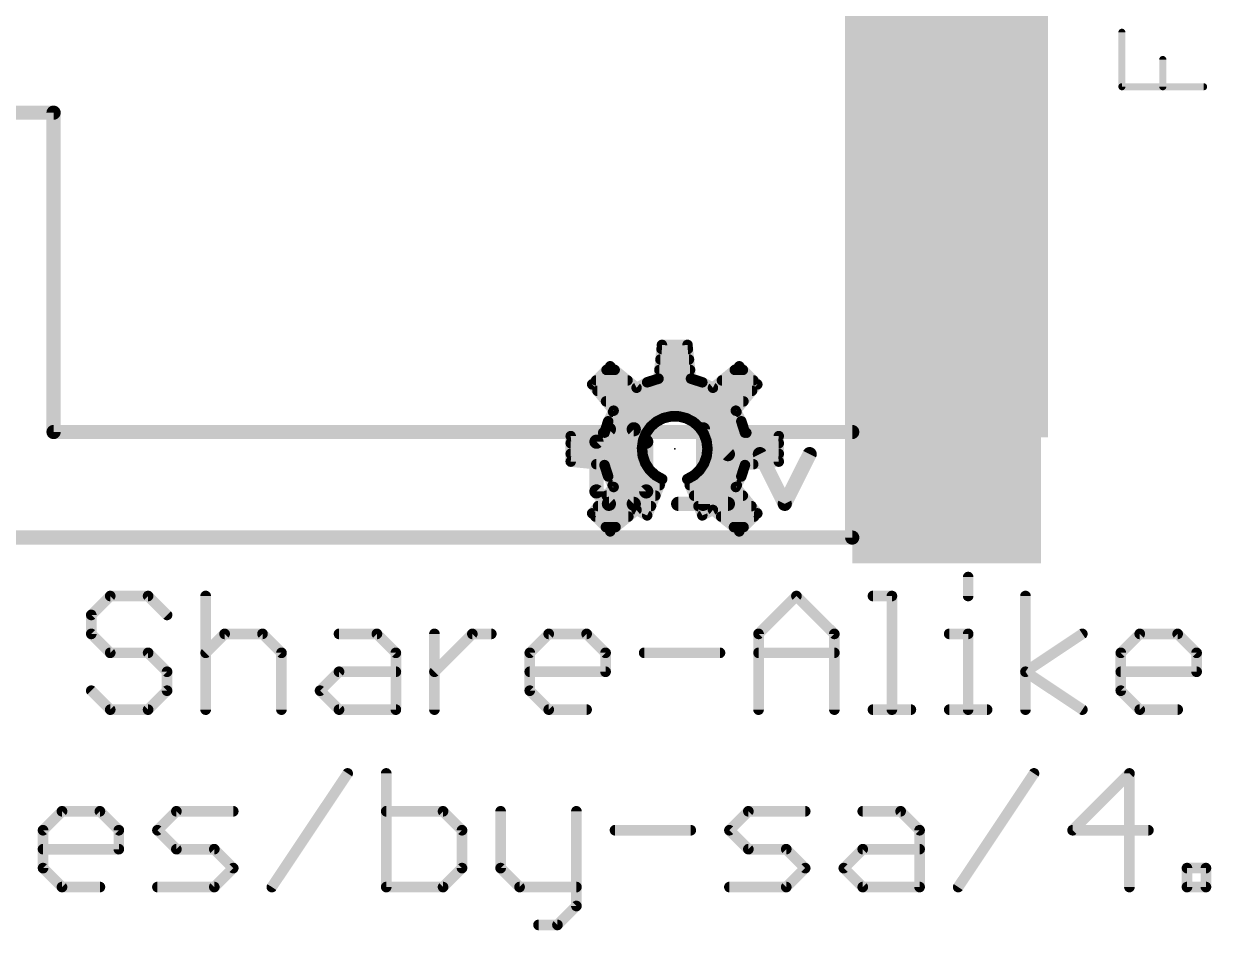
# Model space of a CAD drawing. Extents: x -23 to 84, y -8 to 75.
# Drawn here: x 49.1 to 66.1, y -5.62 to 7.36 of the extents above; entities that cross this region are included whole.
import ezdxf

# ---------------------------------------------------------------- set-up
doc = ezdxf.new("R2010")
doc.units = 0
for name, color, linetype in [('1', 12, 'CONTINUOUS'), ('16', 132, 'CONTINUOUS'), ('20', 53, 'CONTINUOUS'), ('22', 253, 'CONTINUOUS'), ('24', 53, 'CONTINUOUS'), ('47', 253, 'CONTINUOUS'), ('51', 253, 'CONTINUOUS')]:
    doc.layers.add(name, color=color, linetype=linetype)

# ---------------------------------------------------------------- blocks, each defined once
blk = doc.blocks.new('RECT')
blk.add_solid([(-0.5, -0.5), (0.5, -0.5), (-0.5, 0.5), (0.5, 0.5)])

msp = doc.modelspace()

# ---------------------------------------------------------------- linework, layer by layer
at = {"layer": '1', "const_width": 0.2032}
for points in [[(60.96, 0), (60.96, 68.58)], [(29.464, 0), (60.96, 0)]]:
    msp.add_lwpolyline(points, dxfattribs=at)
at = {"layer": '1', "const_width": 0.1016}
for points in [[(60.9092, 0, 1), (61.0108, 0)], [(60.96, -0.0508, 1), (60.96, 0.0508)]]:
    msp.add_lwpolyline(points, format="xyb", dxfattribs=at)
at = {"layer": '16', "const_width": 0.2032}
for points in [[(60.96, 0), (60.96, 68.58)], [(57.4778, 1.5503), (57.2998, 1.3724)], [(57.8337, 1.5503), (57.4778, 1.5503)], [(58.0116, 1.3724), (57.8337, 1.5503)], [(59.181, 1.1944), (58.8251, 1.5503)], [(58.8251, 1.5503), (58.8251, 0.4826)], [(57.2998, 1.3724), (57.2998, 0.6606)], [(58.0116, 0.6606), (57.2998, 1.3724)], [(58.0116, 0.6606), (58.0116, 1.3724)], [(59.9945, 0.4826), (59.6386, 1.1944)], [(60.3504, 1.1944), (59.9945, 0.4826)], [(57.2998, 0.6606), (57.4778, 0.4826)], [(57.8337, 0.4826), (58.0116, 0.6606)], [(57.4778, 0.4826), (57.8337, 0.4826)], [(59.181, 0.4826), (58.4692, 0.4826)], [(29.464, 0), (60.96, 0)]]:
    msp.add_lwpolyline(points, dxfattribs=at)
at = {"layer": '16', "const_width": 0.1016}
for points in [[(57.4778, 1.6011, 1), (57.4778, 1.4995)], [(57.5137, 1.5144, 1), (57.4418, 1.5862)], [(57.8696, 1.5862, 1), (57.7977, 1.5144)], [(57.8337, 1.4995, 1), (57.8337, 1.6011)], [(58.861, 1.5862, 1), (58.7892, 1.5144)], [(58.8759, 1.5503, 1), (58.7743, 1.5503)], [(57.3506, 1.3724, 1), (57.249, 1.3724)], [(57.3357, 1.4083, 1), (57.2639, 1.3364)], [(57.2639, 1.4083, 1), (57.3357, 1.3364)], [(58.0624, 1.3724, 1), (57.9608, 1.3724)], [(57.9757, 1.3364, 1), (58.0475, 1.4083)], [(59.1451, 1.1585, 1), (59.2169, 1.2303)], [(59.684, 1.2171, 1), (59.5932, 1.1717)], [(60.3958, 1.1717, 1), (60.305, 1.2171)], [(57.3357, 0.6965, 1), (57.2639, 0.6246)], [(57.249, 0.6606, 1), (57.3506, 0.6606)], [(57.9608, 0.6606, 1), (58.0624, 0.6606)], [(58.0475, 0.6246, 1), (57.9757, 0.6965)], [(57.9757, 0.6246, 1), (58.0475, 0.6965)], [(57.4778, 0.5334, 1), (57.4778, 0.4318)], [(57.4418, 0.4467, 1), (57.5137, 0.5185)], [(57.7977, 0.5185, 1), (57.8696, 0.4467)], [(57.8337, 0.4318, 1), (57.8337, 0.5334)], [(58.4692, 0.5334, 1), (58.4692, 0.4318)], [(58.7743, 0.4826, 1), (58.8759, 0.4826)], [(59.181, 0.4318, 1), (59.181, 0.5334)], [(59.9491, 0.5053, 1), (60.0399, 0.4599)], [(59.9491, 0.4599, 1), (60.0399, 0.5053)], [(60.9092, 0, 1), (61.0108, 0)], [(60.96, -0.0508, 1), (60.96, 0.0508)]]:
    msp.add_lwpolyline(points, format="xyb", dxfattribs=at)
at = {"layer": '20', "const_width": 0.2032}
for points in [[(60.96, 0), (60.96, 68.58)], [(0, 0), (60.96, 0)]]:
    msp.add_lwpolyline(points, dxfattribs=at)
at = {"layer": '20', "const_width": 0.1016}
for points in [[(60.9092, 0, 1), (61.0108, 0)], [(60.96, -0.0508, 1), (60.96, 0.0508)]]:
    msp.add_lwpolyline(points, format="xyb", dxfattribs=at)
at = {"layer": '22', "const_width": 0.15}
for points in [[(58.188, 2.2749), (58.2372, 2.7588)], [(58.2312, 2.7), (58.6088, 2.7)], [(58.2372, 2.7588), (58.6028, 2.7588)], [(58.6028, 2.7588), (58.652, 2.2749)], [(58.216, 2.55), (58.624, 2.55)], [(57.238, 2.1935), (57.4965, 2.452)], [(57.4445, 2.4), (57.5603, 2.4)], [(57.4965, 2.452), (57.8735, 2.1446)], [(58.2007, 2.4), (58.6393, 2.4)], [(58.9665, 2.1446), (59.3435, 2.452)], [(59.2797, 2.4), (59.3955, 2.4)], [(59.3435, 2.452), (59.602, 2.1935)], [(57.5454, 1.8165), (57.238, 2.1935)], [(57.2945, 2.25), (57.7442, 2.25)], [(57.8735, 2.1446), (58.0253, 2.2228)], [(58.0253, 2.2228), (58.188, 2.2749)], [(58.1102, 2.25), (58.7298, 2.25)], [(58.652, 2.2749), (58.8147, 2.2228)], [(58.8147, 2.2228), (58.9665, 2.1446)], [(59.0958, 2.25), (59.5455, 2.25)], [(59.602, 2.1935), (59.2946, 1.8165)], [(57.3142, 2.1), (59.5258, 2.1)], [(57.4365, 1.95), (59.4035, 1.95)], [(57.4672, 1.6647), (57.5454, 1.8165)], [(57.5369, 1.8), (59.3031, 1.8)], [(59.2946, 1.8165), (59.3728, 1.6647)], [(57.4151, 1.502), (57.4672, 1.6647)], [(57.4625, 1.65), (58.1485, 1.65)], [(58.1597, 1.6596), (58.0745, 1.5866)], [(58.2598, 1.7104), (58.1597, 1.6596)], [(58.369, 1.7358), (58.2598, 1.7104)], [(58.4812, 1.7346), (58.369, 1.7358)], [(58.5899, 1.7068), (58.4812, 1.7346)], [(58.6889, 1.6539), (58.5899, 1.7068)], [(58.7724, 1.579), (58.6889, 1.6539)], [(58.6932, 1.65), (59.3775, 1.65)], [(59.3728, 1.6647), (59.4249, 1.502)], [(56.9312, 1.4528), (57.4151, 1.502)], [(57.3954, 1.5), (58.0125, 1.5)], [(58.0092, 1.4954), (57.9673, 1.3913)], [(58.0745, 1.5866), (58.0092, 1.4954)], [(58.8358, 1.4864), (58.7724, 1.579)], [(58.8265, 1.5), (59.4446, 1.5)], [(58.8753, 1.3814), (58.8358, 1.4864)], [(59.4249, 1.502), (59.9088, 1.4528)], [(56.9312, 1.0872), (56.9312, 1.4528)], [(56.9312, 1.35), (57.9614, 1.35)], [(57.9673, 1.3913), (57.9515, 1.2802)], [(58.8888, 1.27), (58.8753, 1.3814)], [(58.8791, 1.35), (59.9088, 1.35)], [(59.9088, 1.4528), (59.9088, 1.0872)], [(56.9312, 1.2), (57.9594, 1.2)], [(57.9515, 1.2802), (57.9625, 1.1685)], [(57.9625, 1.1685), (57.9997, 1.0627)], [(58.8377, 1.0572), (58.8759, 1.1606)], [(58.8759, 1.1606), (58.8888, 1.27)], [(58.8805, 1.2), (59.9088, 1.2)], [(57.4151, 1.038), (56.9312, 1.0872)], [(57.2971, 1.05), (58.0079, 1.05)], [(57.4672, 0.8753), (57.4151, 1.038)], [(57.9997, 1.0627), (58.061, 0.9687)], [(58.061, 0.9687), (58.1428, 0.892)], [(58.6956, 0.8907), (58.7765, 0.9655)], [(58.7765, 0.9655), (58.8377, 1.0572)], [(58.8329, 1.05), (59.5429, 1.05)], [(59.4249, 1.038), (59.3728, 0.8753)], [(59.9088, 1.0872), (59.4249, 1.038)], [(57.4593, 0.9), (58.1343, 0.9)], [(57.5454, 0.7235), (57.4672, 0.8753)], [(58.2406, 0.8369), (58.0253, 0.3172)], [(58.1428, 0.892), (58.2406, 0.8369)], [(58.5994, 0.8369), (58.6956, 0.8907)], [(58.8147, 0.3172), (58.5994, 0.8369)], [(58.7056, 0.9), (59.3807, 0.9)], [(59.3728, 0.8753), (59.2946, 0.7235)], [(57.238, 0.3465), (57.5454, 0.7235)], [(57.5318, 0.75), (58.2046, 0.75)], [(58.6354, 0.75), (59.3083, 0.75)], [(59.2946, 0.7235), (59.602, 0.3465)], [(57.3224, 0.45), (58.0803, 0.45)], [(57.4447, 0.6), (58.1425, 0.6)], [(58.6975, 0.6), (59.3953, 0.6)], [(58.7597, 0.45), (59.5176, 0.45)], [(57.4965, 0.088), (57.238, 0.3465)], [(57.2845, 0.3), (57.7565, 0.3)], [(57.8735, 0.3954), (57.4965, 0.088)], [(58.0253, 0.3172), (57.8735, 0.3954)], [(58.9665, 0.3954), (58.8147, 0.3172)], [(59.3435, 0.088), (58.9665, 0.3954)], [(59.0835, 0.3), (59.5555, 0.3)], [(59.602, 0.3465), (59.3435, 0.088)], [(57.4345, 0.15), (57.5725, 0.15)], [(59.2675, 0.15), (59.4055, 0.15)]]:
    msp.add_lwpolyline(points, dxfattribs=at)
at = {"layer": '22', "const_width": 0.075}
for points in [[(58.2312, 2.7375, 1), (58.2312, 2.6625)], [(58.2372, 2.7963, 1), (58.2372, 2.7213)], [(58.2745, 2.755, 1), (58.1999, 2.7626)], [(58.6401, 2.7626, 1), (58.5655, 2.755)], [(58.6028, 2.7213, 1), (58.6028, 2.7963)], [(58.6088, 2.6625, 1), (58.6088, 2.7375)], [(58.216, 2.5875, 1), (58.216, 2.5125)], [(58.624, 2.5125, 1), (58.624, 2.5875)], [(57.4445, 2.4375, 1), (57.4445, 2.3625)], [(57.5202, 2.4811, 1), (57.4728, 2.4229)], [(57.523, 2.4255, 1), (57.47, 2.4785)], [(57.5603, 2.3625, 1), (57.5603, 2.4375)], [(58.2007, 2.4375, 1), (58.2007, 2.3625)], [(58.6393, 2.3625, 1), (58.6393, 2.4375)], [(59.2797, 2.4375, 1), (59.2797, 2.3625)], [(59.37, 2.4785, 1), (59.317, 2.4255)], [(59.3672, 2.4229, 1), (59.3198, 2.4811)], [(59.3955, 2.3625, 1), (59.3955, 2.4375)], [(57.2671, 2.2172, 1), (57.2089, 2.1698)], [(57.2115, 2.22, 1), (57.2645, 2.167)], [(57.2945, 2.2875, 1), (57.2945, 2.2125)], [(57.7442, 2.2125, 1), (57.7442, 2.2875)], [(57.8563, 2.1779, 1), (57.8907, 2.1113)], [(57.8498, 2.1155, 1), (57.8972, 2.1737)], [(58.0139, 2.2585, 1), (58.0368, 2.1871)], [(58.0425, 2.1895, 1), (58.0082, 2.2562)], [(58.1102, 2.2875, 1), (58.1102, 2.2125)], [(58.1507, 2.2787, 1), (58.2253, 2.2711)], [(58.1994, 2.2392, 1), (58.1766, 2.3106)], [(58.6634, 2.3106, 1), (58.6406, 2.2392)], [(58.6147, 2.2711, 1), (58.6893, 2.2787)], [(58.7298, 2.2125, 1), (58.7298, 2.2875)], [(58.8318, 2.2562, 1), (58.7975, 2.1895)], [(58.8032, 2.1871, 1), (58.8261, 2.2585)], [(58.9428, 2.1737, 1), (58.9902, 2.1155)], [(58.9493, 2.1113, 1), (58.9837, 2.1779)], [(59.0958, 2.2875, 1), (59.0958, 2.2125)], [(59.5455, 2.2125, 1), (59.5455, 2.2875)], [(59.6311, 2.1698, 1), (59.5729, 2.2172)], [(59.5755, 2.167, 1), (59.6285, 2.22)], [(57.3142, 2.1375, 1), (57.3142, 2.0625)], [(59.5258, 2.0625, 1), (59.5258, 2.1375)], [(57.4365, 1.9875, 1), (57.4365, 1.9125)], [(57.5369, 1.8375, 1), (57.5369, 1.7625)], [(57.5787, 1.7993, 1), (57.5121, 1.8337)], [(57.5163, 1.7928, 1), (57.5745, 1.8402)], [(59.3279, 1.8337, 1), (59.2613, 1.7993)], [(59.2655, 1.8402, 1), (59.3237, 1.7928)], [(59.3031, 1.7625, 1), (59.3031, 1.8375)], [(59.4035, 1.9125, 1), (59.4035, 1.9875)], [(57.4625, 1.6875, 1), (57.4625, 1.6125)], [(57.4338, 1.6818, 1), (57.5005, 1.6475)], [(57.5029, 1.6532, 1), (57.4315, 1.6761)], [(58.1427, 1.6931, 1), (58.1766, 1.6262)], [(58.1841, 1.6312, 1), (58.1353, 1.6881)], [(58.1485, 1.6125, 1), (58.1485, 1.6875)], [(58.2512, 1.7469, 1), (58.2683, 1.6738)], [(58.2767, 1.6769, 1), (58.2428, 1.7438)], [(58.3694, 1.7733, 1), (58.3686, 1.6983)], [(58.3775, 1.6993, 1), (58.3605, 1.7724)], [(58.4905, 1.7709, 1), (58.4719, 1.6983)], [(58.4808, 1.6971, 1), (58.4816, 1.7721)], [(58.6076, 1.7398, 1), (58.5722, 1.6737)], [(58.5806, 1.6704, 1), (58.5992, 1.7431)], [(58.7139, 1.6818, 1), (58.6639, 1.626)], [(58.6932, 1.6875, 1), (58.6932, 1.6125)], [(58.6712, 1.6208, 1), (58.7066, 1.687)], [(59.4085, 1.6761, 1), (59.3371, 1.6532)], [(59.3395, 1.6475, 1), (59.4062, 1.6818)], [(59.3775, 1.6125, 1), (59.3775, 1.6875)], [(57.3954, 1.5375, 1), (57.3954, 1.4625)], [(57.3794, 1.5134, 1), (57.4508, 1.4906)], [(57.4189, 1.4647, 1), (57.4113, 1.5393)], [(57.9787, 1.5172, 1), (58.0396, 1.4735)], [(58.0439, 1.4814, 1), (57.9744, 1.5094)], [(58.0125, 1.4625, 1), (58.0125, 1.5375)], [(58.0501, 1.615, 1), (58.0989, 1.5581)], [(58.105, 1.5647, 1), (58.044, 1.6084)], [(58.8034, 1.6002, 1), (58.7415, 1.5578)], [(58.7474, 1.5511, 1), (58.7975, 1.6069)], [(58.8265, 1.5375, 1), (58.8265, 1.4625)], [(58.8709, 1.4996, 1), (58.8007, 1.4732)], [(58.8049, 1.4652, 1), (58.8668, 1.5076)], [(59.4287, 1.5393, 1), (59.4211, 1.4647)], [(59.3892, 1.4906, 1), (59.4606, 1.5134)], [(59.4446, 1.4625, 1), (59.4446, 1.5375)], [(56.9687, 1.4528, 1), (56.8937, 1.4528)], [(56.9274, 1.4901, 1), (56.935, 1.4155)], [(56.9312, 1.3875, 1), (56.9312, 1.3125)], [(57.9325, 1.4052, 1), (58.0021, 1.3773)], [(58.0045, 1.386, 1), (57.9302, 1.3966)], [(57.9614, 1.3125, 1), (57.9614, 1.3875)], [(58.9126, 1.3859, 1), (58.8381, 1.3769)], [(58.8403, 1.3682, 1), (58.9104, 1.3946)], [(58.8791, 1.3875, 1), (58.8791, 1.3125)], [(59.9463, 1.4528, 1), (59.8713, 1.4528)], [(59.905, 1.4155, 1), (59.9126, 1.4901)], [(59.9088, 1.3125, 1), (59.9088, 1.3875)], [(56.9312, 1.2375, 1), (56.9312, 1.1625)], [(57.9888, 1.2838, 1), (57.9141, 1.2765)], [(57.9143, 1.2855, 1), (57.9886, 1.2749)], [(57.9978, 1.181, 1), (57.9271, 1.1561)], [(57.9251, 1.1648, 1), (57.9998, 1.1722)], [(57.9594, 1.1625, 1), (57.9594, 1.2375)], [(58.8386, 1.165, 1), (58.9131, 1.1562)], [(58.911, 1.1476, 1), (58.8407, 1.1735)], [(58.8805, 1.2375, 1), (58.8805, 1.1625)], [(58.926, 1.2656, 1), (58.8516, 1.2744)], [(58.8516, 1.2655, 1), (58.926, 1.2745)], [(59.9088, 1.1625, 1), (59.9088, 1.2375)], [(56.935, 1.1245, 1), (56.9274, 1.0499)], [(56.8937, 1.0872, 1), (56.9687, 1.0872)], [(57.2971, 1.0875, 1), (57.2971, 1.0125)], [(57.4508, 1.0494, 1), (57.3794, 1.0266)], [(57.4113, 1.0007, 1), (57.4189, 1.0753)], [(58.0311, 1.0831, 1), (57.9682, 1.0422)], [(57.9643, 1.0502, 1), (58.035, 1.0751)], [(58.0079, 1.0125, 1), (58.0079, 1.0875)], [(58.0866, 0.996, 1), (58.0353, 0.9413)], [(58.0295, 0.9482, 1), (58.0924, 0.9892)], [(58.7453, 0.9864, 1), (58.8077, 0.9447)], [(58.8019, 0.938, 1), (58.751, 0.9931)], [(58.8329, 1.0875, 1), (58.8329, 1.0125)], [(58.8025, 1.0701, 1), (58.8729, 1.0442)], [(58.8689, 1.0363, 1), (58.8065, 1.078)], [(59.4211, 1.0753, 1), (59.4287, 1.0007)], [(59.4606, 1.0266, 1), (59.3892, 1.0494)], [(59.5429, 1.0125, 1), (59.5429, 1.0875)], [(59.8713, 1.0872, 1), (59.9463, 1.0872)], [(59.9126, 1.0499, 1), (59.905, 1.1245)], [(57.4593, 0.9375, 1), (57.4593, 0.8625)], [(57.5005, 0.8925, 1), (57.4338, 0.8582)], [(57.4315, 0.8639, 1), (57.5029, 0.8868)], [(58.1612, 0.9246, 1), (58.1244, 0.8593)], [(58.1172, 0.8646, 1), (58.1685, 0.9193)], [(58.1343, 0.8625, 1), (58.1343, 0.9375)], [(58.2752, 0.8225, 1), (58.206, 0.8513)], [(58.2222, 0.8042, 1), (58.259, 0.8696)], [(58.634, 0.8513, 1), (58.5648, 0.8225)], [(58.5811, 0.8696, 1), (58.6177, 0.8042)], [(58.6701, 0.9183, 1), (58.721, 0.8632)], [(58.7056, 0.9375, 1), (58.7056, 0.8625)], [(58.7139, 0.858, 1), (58.6772, 0.9235)], [(59.3371, 0.8868, 1), (59.4085, 0.8639)], [(59.4062, 0.8582, 1), (59.3395, 0.8925)], [(59.3807, 0.8625, 1), (59.3807, 0.9375)], [(57.5318, 0.7875, 1), (57.5318, 0.7125)], [(57.5121, 0.7063, 1), (57.5787, 0.7407)], [(57.5745, 0.6998, 1), (57.5163, 0.7472)], [(58.2046, 0.7125, 1), (58.2046, 0.7875)], [(58.6354, 0.7875, 1), (58.6354, 0.7125)], [(59.3237, 0.7472, 1), (59.2655, 0.6998)], [(59.2613, 0.7407, 1), (59.3279, 0.7063)], [(59.3083, 0.7125, 1), (59.3083, 0.7875)], [(57.3224, 0.4875, 1), (57.3224, 0.4125)], [(57.4447, 0.6375, 1), (57.4447, 0.5625)], [(58.0803, 0.4125, 1), (58.0803, 0.4875)], [(58.1425, 0.5625, 1), (58.1425, 0.6375)], [(58.6975, 0.6375, 1), (58.6975, 0.5625)], [(58.7597, 0.4875, 1), (58.7597, 0.4125)], [(59.3953, 0.5625, 1), (59.3953, 0.6375)], [(59.5176, 0.4125, 1), (59.5176, 0.4875)], [(57.2645, 0.373, 1), (57.2115, 0.32)], [(57.2089, 0.3702, 1), (57.2671, 0.3228)], [(57.2845, 0.3375, 1), (57.2845, 0.2625)], [(57.7565, 0.2625, 1), (57.7565, 0.3375)], [(57.8907, 0.4287, 1), (57.8563, 0.3621)], [(57.8972, 0.3663, 1), (57.8498, 0.4245)], [(57.9907, 0.3316, 1), (58.0599, 0.3028)], [(58.0081, 0.2839, 1), (58.0425, 0.3505)], [(58.7975, 0.3505, 1), (58.8319, 0.2839)], [(58.7801, 0.3028, 1), (58.8493, 0.3316)], [(58.9902, 0.4245, 1), (58.9428, 0.3663)], [(58.9837, 0.3621, 1), (58.9493, 0.4287)], [(59.0835, 0.3375, 1), (59.0835, 0.2625)], [(59.5555, 0.2625, 1), (59.5555, 0.3375)], [(59.5729, 0.3228, 1), (59.6311, 0.3702)], [(59.6285, 0.32, 1), (59.5755, 0.373)], [(57.4345, 0.1875, 1), (57.4345, 0.1125)], [(57.5725, 0.1125, 1), (57.5725, 0.1875)], [(59.2675, 0.1875, 1), (59.2675, 0.1125)], [(59.4055, 0.1125, 1), (59.4055, 0.1875)], [(57.4728, 0.1171, 1), (57.5202, 0.0589)], [(57.47, 0.0615, 1), (57.523, 0.1145)], [(59.317, 0.1145, 1), (59.37, 0.0615)], [(59.3198, 0.0589, 1), (59.3672, 0.1171)]]:
    msp.add_lwpolyline(points, format="xyb", dxfattribs=at)
at = {"layer": '24'}
msp.add_point((58.42, 1.27), dxfattribs=at)
at = {"layer": '47', "const_width": 0.13}
msp.add_lwpolyline([(60.96, 0), (-7.03, 0)], dxfattribs=at)
at = {"layer": '47', "const_width": 0.065}
msp.add_lwpolyline([(60.96, -0.0325, 1), (60.96, 0.0325)], format="xyb", dxfattribs=at)
at = {"layer": '51'}
for points, const_width in [([(64.8198, 6.4545), (64.8198, 7.2341)], 0.1016), ([(65.4045, 6.4545), (65.4045, 6.8443)], 0.1016), ([(65.9892, 6.4545), (64.8198, 6.4545)], 0.1016), ([(41.91, 6.083), (49.53, 6.083)], 0.2032), ([(49.53, 6.083), (49.53, 1.511)], 0.2032), ([(49.53, 1.511), (60.96, 1.511)], 0.2032), ([(62.6195, -0.5656), (62.6195, -0.8368)], 0.1524), ([(50.3408, -0.8368), (50.0697, -1.108)], 0.1524), ([(50.8831, -0.8368), (50.3408, -0.8368)], 0.1524), ([(51.1543, -1.108), (50.8831, -0.8368)], 0.1524), ([(51.7068, -0.8368), (51.7068, -2.4638)], 0.1524), ([(59.6197, -1.3791), (60.1621, -0.8368)], 0.1524), ([(60.1621, -0.8368), (60.7044, -1.3791)], 0.1524), ([(61.2569, -0.8368), (61.5281, -0.8368)], 0.1524), ([(61.5281, -0.8368), (61.5281, -2.4638)], 0.1524), ([(63.4398, -2.4638), (63.4398, -0.8368)], 0.1524), ([(50.0697, -1.108), (50.0697, -1.3791)], 0.1524), ([(50.0697, -1.3791), (50.3408, -1.6503)], 0.1524), ([(51.7068, -1.6503), (51.978, -1.3791)], 0.1524), ([(51.978, -1.3791), (52.5203, -1.3791)], 0.1524), ([(52.5203, -1.3791), (52.7915, -1.6503)], 0.1524), ([(53.6151, -1.3791), (54.1575, -1.3791)], 0.1524), ([(54.1575, -1.3791), (54.4286, -1.6503)], 0.1524), ([(54.9811, -2.4638), (54.9811, -1.3791)], 0.1524), ([(54.9811, -1.9215), (55.5235, -1.3791)], 0.1524), ([(55.5235, -1.3791), (55.7946, -1.3791)], 0.1524), ([(56.3454, -1.6503), (56.6166, -1.3791)], 0.1524), ([(56.6166, -1.3791), (57.1589, -1.3791)], 0.1524), ([(57.1589, -1.3791), (57.4301, -1.6503)], 0.1524), ([(59.6197, -2.4638), (59.6197, -1.3791)], 0.1524), ([(60.7044, -1.3791), (60.7044, -2.4638)], 0.1524), ([(62.3483, -1.3791), (62.6195, -1.3791)], 0.1524), ([(62.6195, -1.3791), (62.6195, -2.4638)], 0.1524), ([(63.4398, -1.9215), (64.2533, -1.3791)], 0.1524), ([(64.8041, -1.6503), (65.0752, -1.3791)], 0.1524), ([(65.0752, -1.3791), (65.6176, -1.3791)], 0.1524), ([(65.6176, -1.3791), (65.8887, -1.6503)], 0.1524), ([(50.3408, -1.6503), (50.8831, -1.6503)], 0.1524), ([(50.8831, -1.6503), (51.1543, -1.9215)], 0.1524), ([(52.7915, -1.6503), (52.7915, -2.4638)], 0.1524), ([(54.4286, -1.6503), (54.4286, -2.4638)], 0.1524), ([(56.3454, -2.1926), (56.3454, -1.6503)], 0.1524), ([(57.4301, -1.6503), (57.4301, -1.9215)], 0.1524), ([(57.9826, -1.6503), (59.0672, -1.6503)], 0.1524), ([(59.6197, -1.6503), (60.7044, -1.6503)], 0.1524), ([(64.8041, -2.1926), (64.8041, -1.6503)], 0.1524), ([(65.8887, -1.6503), (65.8887, -1.9215)], 0.1524), ([(51.1543, -1.9215), (51.1543, -2.1926)], 0.1524), ([(53.344, -2.1926), (53.6151, -1.9215)], 0.1524), ([(53.6151, -1.9215), (54.4286, -1.9215)], 0.1524), ([(57.4301, -1.9215), (56.3454, -1.9215)], 0.1524), ([(64.2533, -2.4638), (63.4398, -1.9215)], 0.1524), ([(65.8887, -1.9215), (64.8041, -1.9215)], 0.1524), ([(50.3408, -2.4638), (50.0697, -2.1926)], 0.1524), ([(51.1543, -2.1926), (50.8831, -2.4638)], 0.1524), ([(53.6151, -2.4638), (53.344, -2.1926)], 0.1524), ([(56.6166, -2.4638), (56.3454, -2.1926)], 0.1524), ([(65.0752, -2.4638), (64.8041, -2.1926)], 0.1524), ([(50.8831, -2.4638), (50.3408, -2.4638)], 0.1524), ([(54.4286, -2.4638), (53.6151, -2.4638)], 0.1524), ([(57.1589, -2.4638), (56.6166, -2.4638)], 0.1524), ([(61.2569, -2.4638), (61.7992, -2.4638)], 0.1524), ([(62.3483, -2.4638), (62.8907, -2.4638)], 0.1524), ([(65.6176, -2.4638), (65.0752, -2.4638)], 0.1524), ([(52.6538, -5.0038), (53.7385, -3.3768)], 0.1524), ([(54.291, -3.3768), (54.291, -5.0038)], 0.1524), ([(62.4767, -5.0038), (63.5614, -3.3768)], 0.1524), ([(64.9274, -3.3768), (64.1139, -4.1903)], 0.1524), ([(64.9274, -5.0038), (64.9274, -3.3768)], 0.1524), ([(49.3795, -4.1903), (49.6506, -3.9191)], 0.1524), ([(49.6506, -3.9191), (50.193, -3.9191)], 0.1524), ([(50.193, -3.9191), (50.4641, -4.1903)], 0.1524), ([(51.0166, -4.1903), (51.2878, -3.9191)], 0.1524), ([(51.2878, -3.9191), (52.1013, -3.9191)], 0.1524), ([(55.1044, -3.9191), (54.291, -3.9191)], 0.1524), ([(55.3756, -4.1903), (55.1044, -3.9191)], 0.1524), ([(55.9281, -3.9191), (55.9281, -4.7326)], 0.1524), ([(57.0128, -3.9191), (57.0128, -5.275)], 0.1524), ([(59.2024, -4.1903), (59.4736, -3.9191)], 0.1524), ([(59.4736, -3.9191), (60.2871, -3.9191)], 0.1524), ([(61.1107, -3.9191), (61.6531, -3.9191)], 0.1524), ([(61.6531, -3.9191), (61.9242, -4.1903)], 0.1524), ([(49.3795, -4.7326), (49.3795, -4.1903)], 0.1524), ([(50.4641, -4.1903), (50.4641, -4.4615)], 0.1524), ([(51.2878, -4.4615), (51.0166, -4.1903)], 0.1524), ([(55.3756, -4.7326), (55.3756, -4.1903)], 0.1524), ([(57.5653, -4.1903), (58.6499, -4.1903)], 0.1524), ([(59.4736, -4.4615), (59.2024, -4.1903)], 0.1524), ([(61.9242, -4.1903), (61.9242, -5.0038)], 0.1524), ([(64.1139, -4.1903), (65.1985, -4.1903)], 0.1524), ([(50.4641, -4.4615), (49.3795, -4.4615)], 0.1524), ([(51.8301, -4.4615), (51.2878, -4.4615)], 0.1524), ([(52.1013, -4.7326), (51.8301, -4.4615)], 0.1524), ([(60.0159, -4.4615), (59.4736, -4.4615)], 0.1524), ([(60.2871, -4.7326), (60.0159, -4.4615)], 0.1524), ([(60.8396, -4.7326), (61.1107, -4.4615)], 0.1524), ([(61.1107, -4.4615), (61.9242, -4.4615)], 0.1524), ([(49.6506, -5.0038), (49.3795, -4.7326)], 0.1524), ([(51.8301, -5.0038), (52.1013, -4.7326)], 0.1524), ([(55.1044, -5.0038), (55.3756, -4.7326)], 0.1524), ([(55.9281, -4.7326), (56.1993, -5.0038)], 0.1524), ([(60.0159, -5.0038), (60.2871, -4.7326)], 0.1524), ([(61.1107, -5.0038), (60.8396, -4.7326)], 0.1524), ([(65.751, -5.0038), (65.751, -4.7326)], 0.1524), ([(65.751, -4.7326), (66.0222, -4.7326)], 0.1524), ([(66.0222, -4.7326), (66.0222, -5.0038)], 0.1524), ([(50.193, -5.0038), (49.6506, -5.0038)], 0.1524), ([(51.0166, -5.0038), (51.8301, -5.0038)], 0.1524), ([(54.291, -5.0038), (55.1044, -5.0038)], 0.1524), ([(56.1993, -5.0038), (57.0128, -5.0038)], 0.1524), ([(59.2024, -5.0038), (60.0159, -5.0038)], 0.1524), ([(61.9242, -5.0038), (61.1107, -5.0038)], 0.1524), ([(66.0222, -5.0038), (65.751, -5.0038)], 0.1524), ([(57.0128, -5.275), (56.7416, -5.5461)], 0.1524), ([(56.7416, -5.5461), (56.4704, -5.5461)], 0.1524)]:
    msp.add_lwpolyline(points, dxfattribs=dict(at, const_width=const_width))
for points, const_width in [([(64.8452, 7.2341, 1), (64.7944, 7.2341)], 0.0508), ([(65.4299, 6.8443, 1), (65.3791, 6.8443)], 0.0508), ([(64.8198, 6.4799, 1), (64.8198, 6.4291)], 0.0508), ([(64.7944, 6.4545, 1), (64.8452, 6.4545)], 0.0508), ([(65.3791, 6.4545, 1), (65.4299, 6.4545)], 0.0508), ([(65.9892, 6.4291, 1), (65.9892, 6.4799)], 0.0508), ([(49.5808, 6.083, 1), (49.4792, 6.083)], 0.1016), ([(49.53, 6.0322, 1), (49.53, 6.1338)], 0.1016), ([(49.53, 1.5618, 1), (49.53, 1.4602)], 0.1016), ([(49.4792, 1.511, 1), (49.5808, 1.511)], 0.1016), ([(60.96, 1.4602, 1), (60.96, 1.5618)], 0.1016), ([(62.6576, -0.5656, 1), (62.5814, -0.5656)], 0.0762), ([(50.3408, -0.7987, 1), (50.3408, -0.8749)], 0.0762), ([(50.3678, -0.8638, 1), (50.3139, -0.8099)], 0.0762), ([(50.9101, -0.8099, 1), (50.8562, -0.8638)], 0.0762), ([(50.8831, -0.8749, 1), (50.8831, -0.7987)], 0.0762), ([(51.7449, -0.8368, 1), (51.6687, -0.8368)], 0.0762), ([(60.189, -0.8099, 1), (60.1351, -0.8638)], 0.0762), ([(60.189, -0.8638, 1), (60.1351, -0.8099)], 0.0762), ([(61.2569, -0.7987, 1), (61.2569, -0.8749)], 0.0762), ([(61.5662, -0.8368, 1), (61.49, -0.8368)], 0.0762), ([(61.5281, -0.8749, 1), (61.5281, -0.7987)], 0.0762), ([(62.5814, -0.8368, 1), (62.6576, -0.8368)], 0.0762), ([(63.4779, -0.8368, 1), (63.4017, -0.8368)], 0.0762), ([(50.0427, -1.081, 1), (50.0966, -1.1349)], 0.0762), ([(50.1078, -1.108, 1), (50.0316, -1.108)], 0.0762), ([(51.1274, -1.1349, 1), (51.1813, -1.081)], 0.0762), ([(50.0966, -1.3522, 1), (50.0427, -1.4061)], 0.0762), ([(50.0316, -1.3791, 1), (50.1078, -1.3791)], 0.0762), ([(51.978, -1.341, 1), (51.978, -1.4172)], 0.0762), ([(52.0049, -1.4061, 1), (51.951, -1.3522)], 0.0762), ([(52.5472, -1.3522, 1), (52.4934, -1.4061)], 0.0762), ([(52.5203, -1.4172, 1), (52.5203, -1.341)], 0.0762), ([(53.6151, -1.341, 1), (53.6151, -1.4172)], 0.0762), ([(54.1844, -1.3522, 1), (54.1305, -1.4061)], 0.0762), ([(54.1575, -1.4172, 1), (54.1575, -1.341)], 0.0762), ([(55.0192, -1.3791, 1), (54.943, -1.3791)], 0.0762), ([(55.5235, -1.341, 1), (55.5235, -1.4172)], 0.0762), ([(55.5504, -1.4061, 1), (55.4965, -1.3522)], 0.0762), ([(55.7946, -1.4172, 1), (55.7946, -1.341)], 0.0762), ([(56.6166, -1.341, 1), (56.6166, -1.4172)], 0.0762), ([(56.6435, -1.4061, 1), (56.5896, -1.3522)], 0.0762), ([(57.1859, -1.3522, 1), (57.132, -1.4061)], 0.0762), ([(57.1589, -1.4172, 1), (57.1589, -1.341)], 0.0762), ([(59.6578, -1.3791, 1), (59.5816, -1.3791)], 0.0762), ([(59.5928, -1.3522, 1), (59.6467, -1.4061)], 0.0762), ([(60.7425, -1.3791, 1), (60.6663, -1.3791)], 0.0762), ([(60.6774, -1.4061, 1), (60.7313, -1.3522)], 0.0762), ([(62.3483, -1.341, 1), (62.3483, -1.4172)], 0.0762), ([(62.6576, -1.3791, 1), (62.5814, -1.3791)], 0.0762), ([(62.6195, -1.4172, 1), (62.6195, -1.341)], 0.0762), ([(64.2744, -1.4108, 1), (64.2321, -1.3474)], 0.0762), ([(65.0752, -1.341, 1), (65.0752, -1.4172)], 0.0762), ([(65.1022, -1.4061, 1), (65.0483, -1.3522)], 0.0762), ([(65.6445, -1.3522, 1), (65.5906, -1.4061)], 0.0762), ([(65.6176, -1.4172, 1), (65.6176, -1.341)], 0.0762), ([(50.3408, -1.6122, 1), (50.3408, -1.6884)], 0.0762), ([(50.3139, -1.6772, 1), (50.3678, -1.6234)], 0.0762), ([(50.9101, -1.6234, 1), (50.8562, -1.6772)], 0.0762), ([(50.8831, -1.6884, 1), (50.8831, -1.6122)], 0.0762), ([(51.6799, -1.6234, 1), (51.7338, -1.6772)], 0.0762), ([(52.8296, -1.6503, 1), (52.7534, -1.6503)], 0.0762), ([(52.7645, -1.6772, 1), (52.8184, -1.6234)], 0.0762), ([(54.4667, -1.6503, 1), (54.3905, -1.6503)], 0.0762), ([(54.4017, -1.6772, 1), (54.4556, -1.6234)], 0.0762), ([(56.3835, -1.6503, 1), (56.3073, -1.6503)], 0.0762), ([(56.3185, -1.6234, 1), (56.3724, -1.6772)], 0.0762), ([(57.4682, -1.6503, 1), (57.392, -1.6503)], 0.0762), ([(57.4031, -1.6772, 1), (57.457, -1.6234)], 0.0762), ([(57.9826, -1.6122, 1), (57.9826, -1.6884)], 0.0762), ([(59.0672, -1.6884, 1), (59.0672, -1.6122)], 0.0762), ([(59.6197, -1.6122, 1), (59.6197, -1.6884)], 0.0762), ([(60.7044, -1.6884, 1), (60.7044, -1.6122)], 0.0762), ([(64.8422, -1.6503, 1), (64.766, -1.6503)], 0.0762), ([(64.7771, -1.6234, 1), (64.831, -1.6772)], 0.0762), ([(65.9268, -1.6503, 1), (65.8506, -1.6503)], 0.0762), ([(65.8618, -1.6772, 1), (65.9157, -1.6234)], 0.0762), ([(51.1924, -1.9215, 1), (51.1162, -1.9215)], 0.0762), ([(51.1274, -1.9484, 1), (51.1813, -1.8945)], 0.0762), ([(53.6151, -1.8834, 1), (53.6151, -1.9596)], 0.0762), ([(53.6421, -1.9484, 1), (53.5882, -1.8945)], 0.0762), ([(54.4286, -1.9596, 1), (54.4286, -1.8834)], 0.0762), ([(54.9542, -1.8945, 1), (55.0081, -1.9484)], 0.0762), ([(56.3454, -1.8834, 1), (56.3454, -1.9596)], 0.0762), ([(57.4301, -1.9596, 1), (57.4301, -1.8834)], 0.0762), ([(63.4609, -1.8898, 1), (63.4186, -1.9532)], 0.0762), ([(63.4186, -1.8898, 1), (63.4609, -1.9532)], 0.0762), ([(64.8041, -1.8834, 1), (64.8041, -1.9596)], 0.0762), ([(65.8887, -1.9596, 1), (65.8887, -1.8834)], 0.0762), ([(57.392, -1.9215, 1), (57.4682, -1.9215)], 0.0762), ([(65.8506, -1.9215, 1), (65.9268, -1.9215)], 0.0762), ([(50.0966, -2.1657, 1), (50.0427, -2.2196)], 0.0762), ([(51.1162, -2.1926, 1), (51.1924, -2.1926)], 0.0762), ([(51.1813, -2.2196, 1), (51.1274, -2.1657)], 0.0762), ([(53.3709, -2.1657, 1), (53.317, -2.2196)], 0.0762), ([(53.317, -2.1657, 1), (53.3709, -2.2196)], 0.0762), ([(56.3724, -2.1657, 1), (56.3185, -2.2196)], 0.0762), ([(56.3073, -2.1926, 1), (56.3835, -2.1926)], 0.0762), ([(64.831, -2.1657, 1), (64.7771, -2.2196)], 0.0762), ([(64.766, -2.1926, 1), (64.8422, -2.1926)], 0.0762), ([(50.3408, -2.4257, 1), (50.3408, -2.5019)], 0.0762), ([(50.3139, -2.4907, 1), (50.3678, -2.4369)], 0.0762), ([(50.8562, -2.4369, 1), (50.9101, -2.4907)], 0.0762), ([(50.8831, -2.5019, 1), (50.8831, -2.4257)], 0.0762), ([(51.6687, -2.4638, 1), (51.7449, -2.4638)], 0.0762), ([(52.7534, -2.4638, 1), (52.8296, -2.4638)], 0.0762), ([(53.6151, -2.4257, 1), (53.6151, -2.5019)], 0.0762), ([(53.5882, -2.4907, 1), (53.6421, -2.4369)], 0.0762), ([(54.3905, -2.4638, 1), (54.4667, -2.4638)], 0.0762), ([(54.4286, -2.5019, 1), (54.4286, -2.4257)], 0.0762), ([(54.943, -2.4638, 1), (55.0192, -2.4638)], 0.0762), ([(56.6166, -2.4257, 1), (56.6166, -2.5019)], 0.0762), ([(56.5896, -2.4907, 1), (56.6435, -2.4369)], 0.0762), ([(57.1589, -2.5019, 1), (57.1589, -2.4257)], 0.0762), ([(59.5816, -2.4638, 1), (59.6578, -2.4638)], 0.0762), ([(60.6663, -2.4638, 1), (60.7425, -2.4638)], 0.0762), ([(61.2569, -2.4257, 1), (61.2569, -2.5019)], 0.0762), ([(61.49, -2.4638, 1), (61.5662, -2.4638)], 0.0762), ([(61.7992, -2.5019, 1), (61.7992, -2.4257)], 0.0762), ([(62.3483, -2.4257, 1), (62.3483, -2.5019)], 0.0762), ([(62.5814, -2.4638, 1), (62.6576, -2.4638)], 0.0762), ([(62.8907, -2.5019, 1), (62.8907, -2.4257)], 0.0762), ([(63.4017, -2.4638, 1), (63.4779, -2.4638)], 0.0762), ([(64.2321, -2.4955, 1), (64.2744, -2.4321)], 0.0762), ([(65.0752, -2.4257, 1), (65.0752, -2.5019)], 0.0762), ([(65.0483, -2.4907, 1), (65.1022, -2.4369)], 0.0762), ([(65.6176, -2.5019, 1), (65.6176, -2.4257)], 0.0762), ([(53.7702, -3.3979, 1), (53.7068, -3.3557)], 0.0762), ([(54.3291, -3.3768, 1), (54.2529, -3.3768)], 0.0762), ([(63.5931, -3.3979, 1), (63.5297, -3.3557)], 0.0762), ([(64.9655, -3.3768, 1), (64.8893, -3.3768)], 0.0762), ([(64.9543, -3.4038, 1), (64.9004, -3.3499)], 0.0762), ([(49.6506, -3.881, 1), (49.6506, -3.9572)], 0.0762), ([(49.6776, -3.9461, 1), (49.6237, -3.8922)], 0.0762), ([(50.2199, -3.8922, 1), (50.166, -3.9461)], 0.0762), ([(50.193, -3.9572, 1), (50.193, -3.881)], 0.0762), ([(51.2878, -3.881, 1), (51.2878, -3.9572)], 0.0762), ([(51.3147, -3.9461, 1), (51.2609, -3.8922)], 0.0762), ([(52.1013, -3.9572, 1), (52.1013, -3.881)], 0.0762), ([(54.291, -3.881, 1), (54.291, -3.9572)], 0.0762), ([(55.1314, -3.8922, 1), (55.0775, -3.9461)], 0.0762), ([(55.1044, -3.9572, 1), (55.1044, -3.881)], 0.0762), ([(55.9662, -3.9191, 1), (55.89, -3.9191)], 0.0762), ([(57.0509, -3.9191, 1), (56.9747, -3.9191)], 0.0762), ([(59.4736, -3.881, 1), (59.4736, -3.9572)], 0.0762), ([(59.5005, -3.9461, 1), (59.4466, -3.8922)], 0.0762), ([(60.2871, -3.9572, 1), (60.2871, -3.881)], 0.0762), ([(61.1107, -3.881, 1), (61.1107, -3.9572)], 0.0762), ([(61.68, -3.8922, 1), (61.6261, -3.9461)], 0.0762), ([(61.6531, -3.9572, 1), (61.6531, -3.881)], 0.0762), ([(49.4176, -4.1903, 1), (49.3414, -4.1903)], 0.0762), ([(49.3525, -4.1634, 1), (49.4064, -4.2172)], 0.0762), ([(50.5022, -4.1903, 1), (50.426, -4.1903)], 0.0762), ([(50.4372, -4.2172, 1), (50.4911, -4.1634)], 0.0762), ([(51.0436, -4.1634, 1), (50.9897, -4.2172)], 0.0762), ([(50.9897, -4.1634, 1), (51.0436, -4.2172)], 0.0762), ([(55.4137, -4.1903, 1), (55.3375, -4.1903)], 0.0762), ([(55.3487, -4.2172, 1), (55.4026, -4.1634)], 0.0762), ([(57.5653, -4.1522, 1), (57.5653, -4.2284)], 0.0762), ([(58.6499, -4.2284, 1), (58.6499, -4.1522)], 0.0762), ([(59.2294, -4.1634, 1), (59.1755, -4.2172)], 0.0762), ([(59.1755, -4.1634, 1), (59.2294, -4.2172)], 0.0762), ([(61.9623, -4.1903, 1), (61.8861, -4.1903)], 0.0762), ([(61.8973, -4.2172, 1), (61.9512, -4.1634)], 0.0762), ([(64.1139, -4.1522, 1), (64.1139, -4.2284)], 0.0762), ([(64.0869, -4.1634, 1), (64.1408, -4.2172)], 0.0762), ([(65.1985, -4.2284, 1), (65.1985, -4.1522)], 0.0762), ([(49.3795, -4.4234, 1), (49.3795, -4.4996)], 0.0762), ([(50.4641, -4.4996, 1), (50.4641, -4.4234)], 0.0762), ([(51.2878, -4.4234, 1), (51.2878, -4.4996)], 0.0762), ([(51.2609, -4.4884, 1), (51.3147, -4.4345)], 0.0762), ([(51.8571, -4.4345, 1), (51.8032, -4.4884)], 0.0762), ([(51.8301, -4.4996, 1), (51.8301, -4.4234)], 0.0762), ([(59.4736, -4.4234, 1), (59.4736, -4.4996)], 0.0762), ([(59.4466, -4.4884, 1), (59.5005, -4.4345)], 0.0762), ([(60.0429, -4.4345, 1), (59.989, -4.4884)], 0.0762), ([(60.0159, -4.4996, 1), (60.0159, -4.4234)], 0.0762), ([(61.1107, -4.4234, 1), (61.1107, -4.4996)], 0.0762), ([(61.1377, -4.4884, 1), (61.0838, -4.4345)], 0.0762), ([(61.9242, -4.4996, 1), (61.9242, -4.4234)], 0.0762), ([(50.426, -4.4615, 1), (50.5022, -4.4615)], 0.0762), ([(49.4064, -4.7057, 1), (49.3525, -4.7596)], 0.0762), ([(49.3414, -4.7326, 1), (49.4176, -4.7326)], 0.0762), ([(52.1282, -4.7596, 1), (52.0744, -4.7057)], 0.0762), ([(52.0744, -4.7596, 1), (52.1282, -4.7057)], 0.0762), ([(55.3375, -4.7326, 1), (55.4137, -4.7326)], 0.0762), ([(55.4025, -4.7596, 1), (55.3487, -4.7057)], 0.0762), ([(55.955, -4.7057, 1), (55.9012, -4.7596)], 0.0762), ([(55.89, -4.7326, 1), (55.9662, -4.7326)], 0.0762), ([(60.314, -4.7596, 1), (60.2601, -4.7057)], 0.0762), ([(60.2601, -4.7596, 1), (60.314, -4.7057)], 0.0762), ([(60.8665, -4.7057, 1), (60.8126, -4.7596)], 0.0762), ([(60.8126, -4.7057, 1), (60.8665, -4.7596)], 0.0762), ([(65.7891, -4.7326, 1), (65.7129, -4.7326)], 0.0762), ([(65.751, -4.6945, 1), (65.751, -4.7707)], 0.0762), ([(66.0603, -4.7326, 1), (65.9841, -4.7326)], 0.0762), ([(66.0222, -4.7707, 1), (66.0222, -4.6945)], 0.0762), ([(49.6506, -4.9657, 1), (49.6506, -5.0419)], 0.0762), ([(50.193, -5.0419, 1), (50.193, -4.9657)], 0.0762), ([(51.0166, -4.9657, 1), (51.0166, -5.0419)], 0.0762), ([(51.8301, -5.0419, 1), (51.8301, -4.9657)], 0.0762), ([(54.291, -4.9657, 1), (54.291, -5.0419)], 0.0762), ([(55.1044, -5.0419, 1), (55.1044, -4.9657)], 0.0762), ([(56.1993, -4.9657, 1), (56.1993, -5.0419)], 0.0762), ([(57.0128, -5.0419, 1), (57.0128, -4.9657)], 0.0762), ([(59.2024, -4.9657, 1), (59.2024, -5.0419)], 0.0762), ([(60.0159, -5.0419, 1), (60.0159, -4.9657)], 0.0762), ([(61.1107, -4.9657, 1), (61.1107, -5.0419)], 0.0762), ([(61.9242, -5.0419, 1), (61.9242, -4.9657)], 0.0762), ([(65.751, -4.9657, 1), (65.751, -5.0419)], 0.0762), ([(66.0222, -5.0419, 1), (66.0222, -4.9657)], 0.0762), ([(49.6237, -5.0307, 1), (49.6776, -4.9769)], 0.0762), ([(51.8032, -4.9769, 1), (51.8571, -5.0307)], 0.0762), ([(52.6221, -4.9827, 1), (52.6855, -5.0249)], 0.0762), ([(54.2529, -5.0038, 1), (54.3291, -5.0038)], 0.0762), ([(55.0775, -4.9769, 1), (55.1314, -5.0307)], 0.0762), ([(56.1723, -5.0307, 1), (56.2262, -4.9769)], 0.0762), ([(59.989, -4.9769, 1), (60.0429, -5.0307)], 0.0762), ([(61.0838, -5.0307, 1), (61.1377, -4.9769)], 0.0762), ([(61.8861, -5.0038, 1), (61.9623, -5.0038)], 0.0762), ([(62.445, -4.9827, 1), (62.5084, -5.0249)], 0.0762), ([(64.8893, -5.0038, 1), (64.9655, -5.0038)], 0.0762), ([(65.7129, -5.0038, 1), (65.7891, -5.0038)], 0.0762), ([(65.9841, -5.0038, 1), (66.0603, -5.0038)], 0.0762), ([(56.9747, -5.275, 1), (57.0509, -5.275)], 0.0762), ([(57.0397, -5.3019, 1), (56.9858, -5.248)], 0.0762), ([(56.4704, -5.508, 1), (56.4704, -5.5842)], 0.0762), ([(56.7147, -5.5192, 1), (56.7685, -5.5731)], 0.0762), ([(56.7416, -5.5842, 1), (56.7416, -5.508)], 0.0762)]:
    msp.add_lwpolyline(points, format="xyb", dxfattribs=dict(at, const_width=const_width))

# ---------------------------------------------------------------- block references
at = {"layer": '51', "rotation": 270}
for p, xscale, yscale in [((62.31, 12.283), 25.3, 2.7), ((62.31, 12.433), 22, 2.9)]:
    msp.add_blockref('RECT', p, dxfattribs=dict(at, xscale=xscale, yscale=yscale))

doc.saveas('drawing.dxf')
